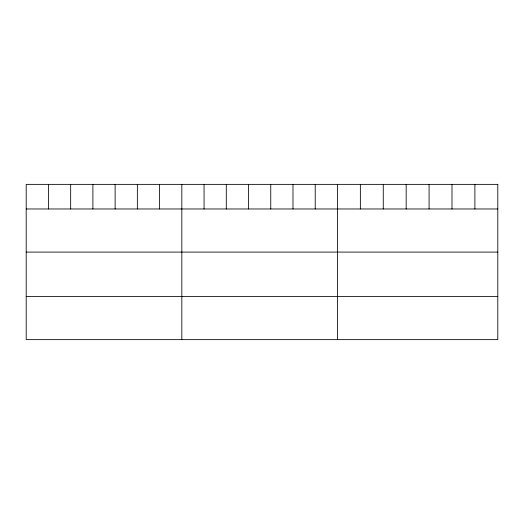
<?xml version="1.0" encoding="UTF-8"?>
<svg xmlns="http://www.w3.org/2000/svg" width="524" height="524" viewBox="0 0 524 524"><rect width="100%" height="100%" fill="white"/><g stroke="black" fill="none" stroke-linecap="round" stroke-linejoin="round"><path stroke-width="0.79" d="M26.2 208.971L497.8 208.971M26.2 252.09L497.8 252.09M26.2 296.519L497.8 296.519M474.895 184.363L474.895 208.971M451.989 184.363L451.989 208.971M429.084 184.363L429.084 208.971M406.172 184.363L406.172 208.971M383.267 184.363L383.267 208.971M360.361 184.363L360.361 208.971M337.456 184.363L337.456 339.637M315.225 184.363L315.225 208.971M292.988 184.363L292.988 208.971M270.757 184.363L270.757 208.971M248.527 184.363L248.527 208.971M226.296 184.363L226.296 208.971M204.059 184.363L204.059 208.971M181.828 184.363L181.828 339.637M159.597 184.363L159.597 208.971M137.36 184.363L137.36 208.971M115.129 184.363L115.129 208.971M92.899 184.363L92.899 208.971M70.668 184.363L70.668 208.971M48.431 184.363L48.431 208.971M497.8 184.363L26.2 184.363L26.2 339.637L497.8 339.637L497.8 184.363"/></g></svg>
